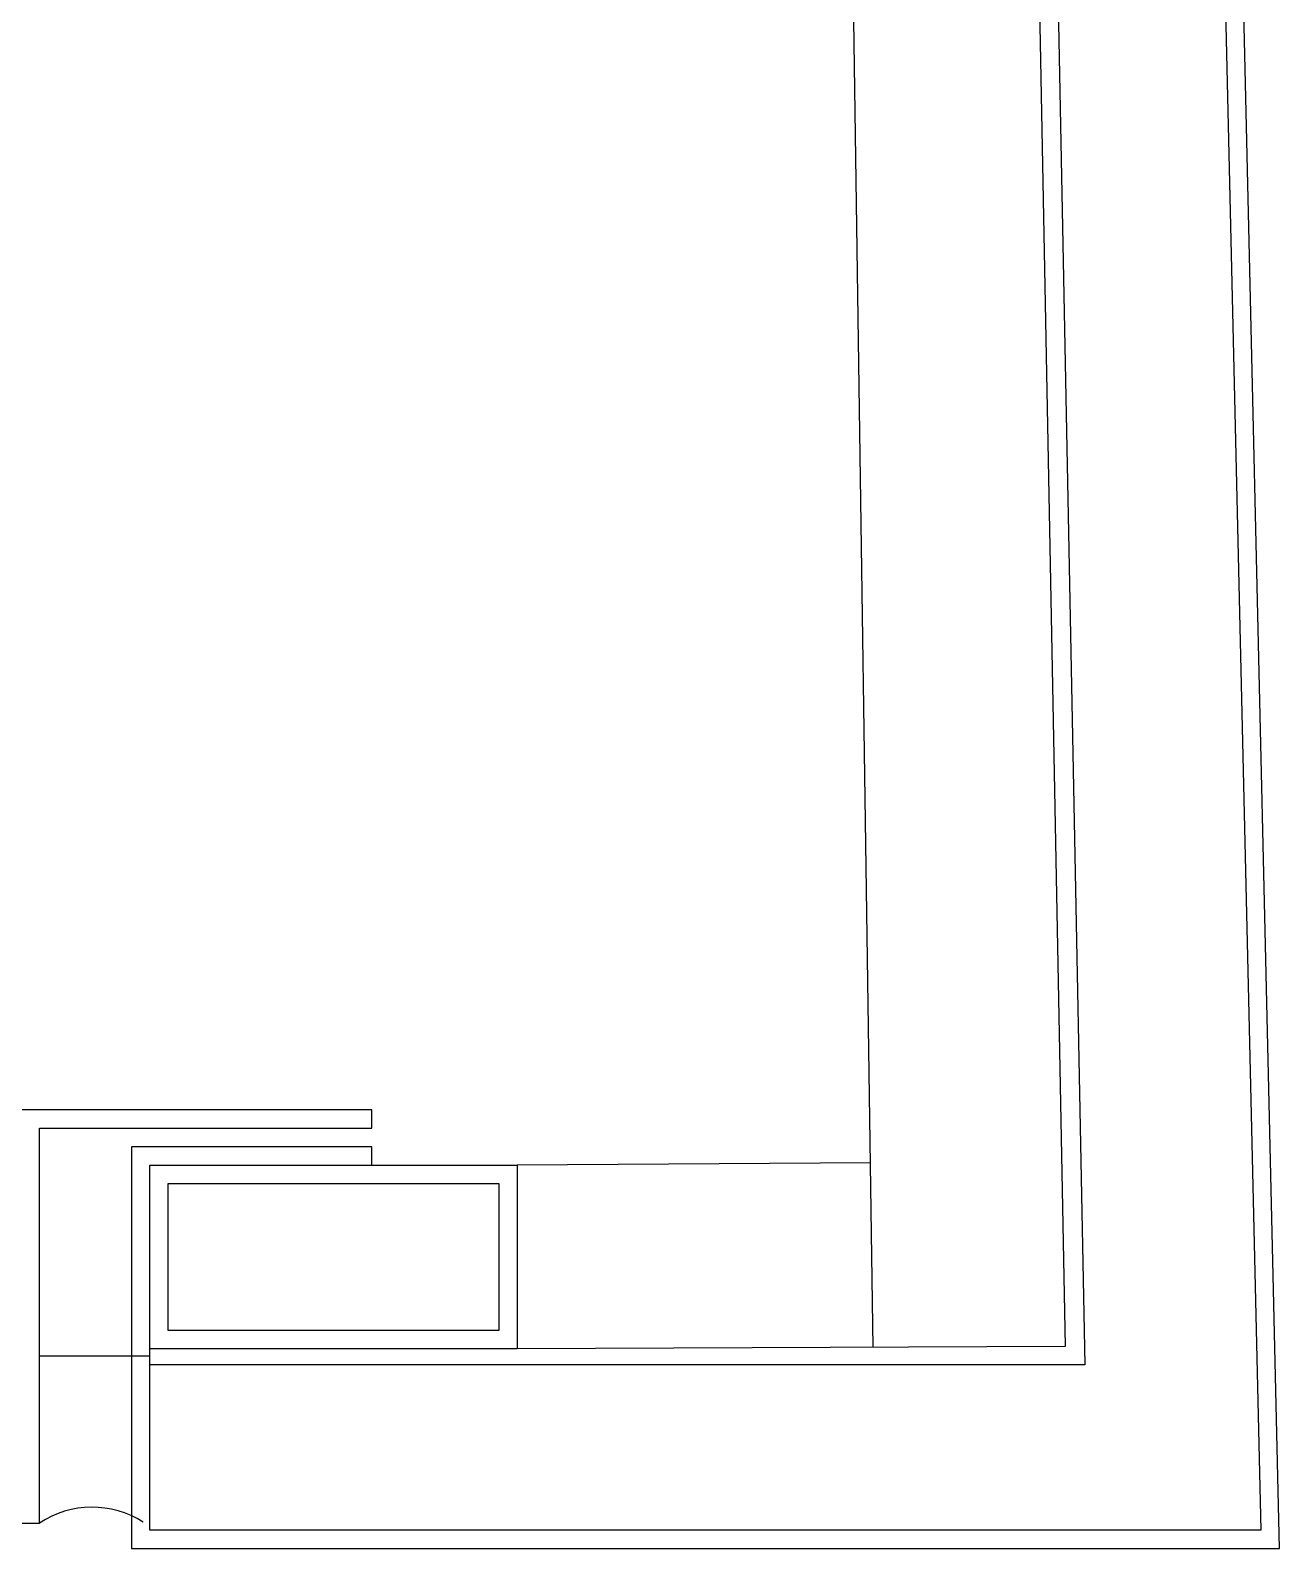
# Model space of a CAD drawing. Header units: inches. Extents: x 21 to 32698, y 13 to 3712.
# Drawn here: x 25598.48 to 25612.08, y 904.51 to 921.05 of the extents above; entities that cross this region are included whole.
import ezdxf

# ---------------------------------------------------------------- set-up
doc = ezdxf.new("R2010")
doc.units = ezdxf.units.IN
doc.header["$MEASUREMENT"] = 0
for name, color, linetype, lineweight in [('Z_MİM_-KM-ALUMINIUM-09', 8, 'Continuous', 25), ('Z_MİM_-KM-STEEL-09', 8, 'Continuous', 25), ('Z_MİM_00', 8, 'Continuous', 25), ('Z_MİM_Aksesuar', 8, 'Continuous', 25)]:
    doc.layers.add(name, color=color, linetype=linetype, lineweight=lineweight)

# ---------------------------------------------------------------- blocks, each defined once
blk = doc.blocks.new('A$Ce8ddabe4')
at = {"elevation": -0.0098451531140618}
blk.add_lwpolyline([(44.11074248068326, 103.3701336926324), (44.11074248068326, 113.4842231869124), (5.099999999999998, 114.2494388848663), (5.099999999999998, 104.0702733028683)], dxfattribs=at)
at = {"layer": 'Z_MİM_-KM-ALUMINIUM-09', "elevation": -0.0098451531140618}
blk.add_lwpolyline([(7.274830410724097, 104.0702733028683), (7.274830410724097, 106.489057028888), (7.474830410728462, 106.489057028888), (7.474830410728462, 103.8702733028694), (3.099999999999998, 103.8702733028694), (3.099999999999998, 116.3702733028694), (46.11074248068326, 115.3702733028694), (46.11074248068326, 103.1701336926326), (40.45884917169313, 103.1701336926326), (40.45884917169313, 103.3701336926324), (45.91074248068617, 103.3701336926324), (45.91074248068617, 115.1741480979035), (3.300000000004365, 116.1663219545044), (3.300000000004365, 104.0702733028683), (7.274830410724097, 104.0702733028683)], dxfattribs=at)
at = {"layer": 'Z_MİM_-KM-STEEL-09'}
for p, q in [((43.91074248068616, 111.3858291620163, -0.0098451531140618), (5.291800628745113, 111.9403572444353, -0.0098451531140618)), ((7.300000000004365, 111.9165210250657, -0.0098451531140618), (7.274830410724097, 108.0702733028684, -0.0098451531140618))]:
    blk.add_line(p, q, dxfattribs=at)
at = {"layer": 'Z_MİM_-KM-STEEL-09', "elevation": -0.0098451531140618}
blk.add_lwpolyline([(43.91074248068616, 106.9395001144739), (43.91074248068616, 113.2956181753197), (5.300000000004365, 114.037355443068), (5.274830410724097, 108.0702733028684)], dxfattribs=at)
for points in [[(7.274830410724097, 104.0702733028683), (7.274830410724097, 108.0702733028684), (5.274830410724097, 108.0702733028684), (5.274830410724097, 104.0702733028683)], [(7.074830410727007, 104.2702733028691), (7.074830410727007, 107.8702733028685), (5.474830410728462, 107.8702733028685), (5.474830410728462, 104.2702733028691)]]:
    blk.add_lwpolyline(points, close=True, dxfattribs=at)
blk = doc.blocks.new('-KM_Çatı A Kesiti')
at = {"layer": 'Z_MİM_-KM-ALUMINIUM-09', "elevation": 0.0058164717895275}
blk.add_lwpolyline([(1745.09156825779, -35.80001103180985), (1745.09156825779, -36.00001103180693), (1747.291568257788, -36.00001103180693), (1747.29156825778, 102.8702754084661), (1742.991568257769, 102.8702754084661), (1742.991568257769, 106.4890459970993), (1742.791568257773, 106.4890459970993), (1742.791568257773, 102.670275408469), (1747.091568257783, 102.670275408469), (1747.091568257791, -35.80001103180985), (1640.501249088862, -35.80001103181711)], dxfattribs=at)
at = {"layer": 'Z_MİM_Aksesuar', "linetype": 'ByBlock'}
blk.add_line((1745.471306777661, 102.8702754084661, -0.0040286797161947), (1745.471306777661, 104.0702754084705, -0.0040286797161947), dxfattribs=at)
blk.add_arc((1748.150251673644, 103.4435669742161, 0.015661626511929), 1.032472967219244, 147.3888762007056, 213.7286665696818, dxfattribs=at)
at = {"xscale": -1}
blk.add_blockref('A$Ce8ddabe4', (1750.669331391735, 0), dxfattribs=at)

msp = doc.modelspace()

# ---------------------------------------------------------------- block references
at = {"layer": 'Z_MİM_00', "rotation": 270}
msp.add_blockref('-KM_Çatı A Kesiti', (25495.71356614938, 2652.083724848103), dxfattribs=at)

doc.saveas('drawing.dxf')
